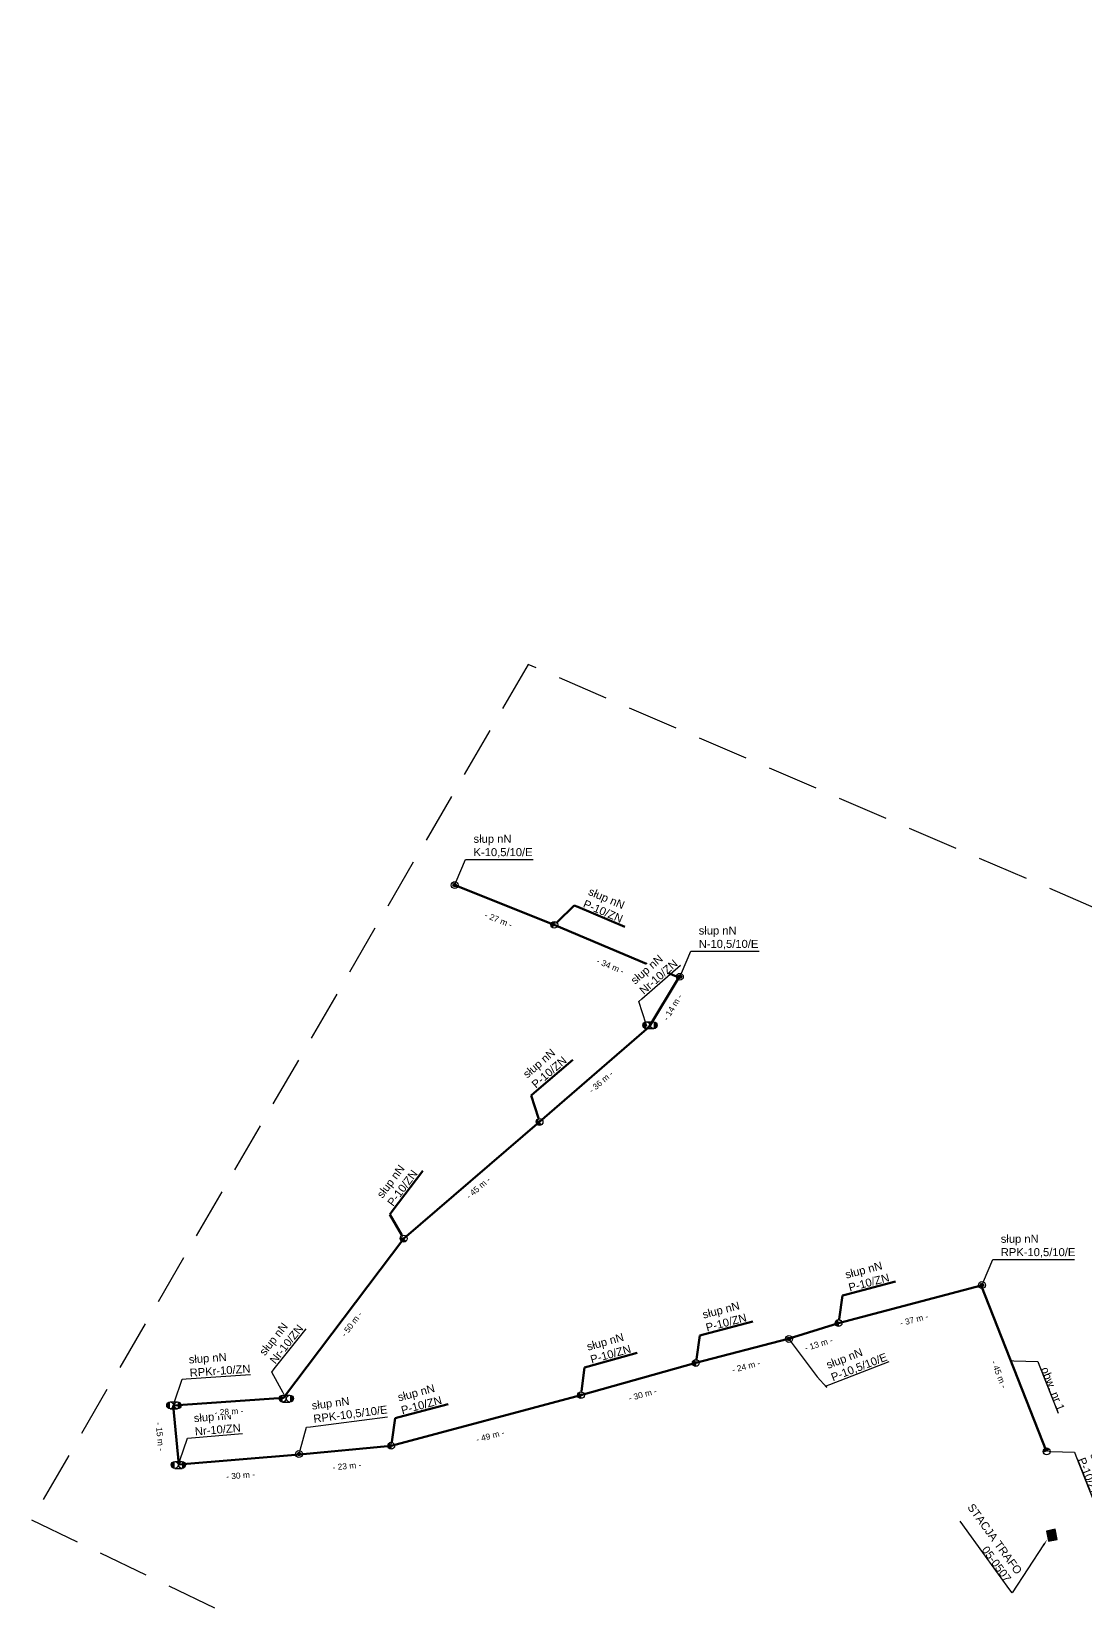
# Model space of a CAD drawing. Header units: millimetres. Extents: x 7530258 to 7533485, y 5764674 to 5768549.
# Drawn here: x 7530257.7 to 7530521.1, y 5768156.2 to 5768548.9 of the extents above; entities that cross this region are included whole.
import ezdxf
from ezdxf import colors
from ezdxf.entities.mleader import LeaderData, LeaderLine
from ezdxf.math import Vec2, Vec3

# ---------------------------------------------------------------- set-up
doc = ezdxf.new("R2010")
doc.units = ezdxf.units.MM
doc.linetypes.add('Celestynow_test|1_3', pattern=[1, 0.5, -0.5])
doc.linetypes.add('DASHED', pattern=[19.05, 12.7, -6.35])
for name, color, linetype, lineweight in [('!SN', 6, 'Celestynow_test|1_3', 70), ('!TELE', 3, 'Continuous', 50), ('!wymiary', 7, 'Continuous', 25)]:
    doc.layers.add(name, color=color, linetype=linetype, lineweight=lineweight)
for name, color, linetype in [('!trafo', 6, 'DASHED'), ('_arkusze model', 7, 'Continuous'), ('_MM LINIA Sn', 40, 'Continuous'), ('_MM opisy', 7, 'Continuous'), ('_MM slupy', 5, 'Continuous'), ('_mm trafo', 3, 'Continuous')]:
    doc.layers.add(name, color=color, linetype=linetype)
doc.layers.get('_arkusze model').off()
doc.styles.get("Standard").update_dxf_attribs({"font": 'ARIAL.TTF'})
doc.dimstyles.new('opis linie', dxfattribs={"dimtxt": 1.5, "dimasz": 0.18, "dimexe": 0.18, "dimexo": 0.0625, "dimgap": 2.5, "dimtad": 4, "dimdec": 0, "dimzin": 0, "dimdsep": 46, "dimtxsty": 'Standard', "dimcen": 0.09, "dimse1": 1, "dimse2": 1, "dimsd1": 1, "dimsd2": 1, "dimclrt": 256, "dimadec": 0, "dimazin": 0, "dimtfac": 1, "dimtdec": 0, "dimtofl": 0, "dimtmove": 0, "dimatfit": 3, "dimfxl": 1, "dimtfill": 1, "dimtolj": 1, "dimtzin": 0, "dimarcsym": 0})

# ---------------------------------------------------------------- blocks, each defined once
blk = doc.blocks.new('ZN')
at = {"layer": '_MM slupy', "transparency": 33554687}
h = blk.add_hatch(color=256, dxfattribs=at)
h.dxf.hatch_style = 1
h.paths.add_polyline_path([(0, -0.86), (0, 0.86, 1)])
at = {"layer": '_MM slupy'}
blk.add_circle((0, 0), 0.857, dxfattribs=at)
blk = doc.blocks.new('E')
at = {"layer": '_MM slupy'}
h = blk.add_hatch(color=256, dxfattribs=at)
h.dxf.hatch_style = 1
h.paths.add_polyline_path([(0.27, 0.37, 1), (-0.27, -0.37, 1)])
for radius in [0.857, 0.457]:
    blk.add_circle((0, 0), radius, dxfattribs=at)
blk = doc.blocks.new('R')
at = {"layer": '_MM slupy', "transparency": 33554687}
h = blk.add_hatch(color=256, dxfattribs=at)
h.dxf.hatch_style = 1
h.paths.add_polyline_path([(-0.93, -0.86), (-0.93, 0.86, 1)])
h = blk.add_hatch(color=256, dxfattribs=at)
h.dxf.hatch_style = 1
h.paths.add_polyline_path([(0.93, 0.86), (0.93, -0.86, 1)])
at = {"layer": '_MM slupy'}
for points in [[(-0.93, 0.86), (0.93, 0.86)], [(-0.93, -0.86), (0.93, -0.86)]]:
    blk.add_lwpolyline(points, dxfattribs=at)
for centre in [(-0.93, 0), (0.93, 0)]:
    blk.add_circle(centre, 0.857, dxfattribs=at)
blk = doc.blocks.new('*D520')
at = {"layer": '!wymiary', "insert": (7530289.77, 5768197.74), "char_height": 1.5, "attachment_point": 5, "rotation": 275.459, "bg_fill": 3, "box_fill_scale": 1.1, "bg_fill_color": 9, "bg_fill_true_color": 13158600, "bg_fill_transparency": 0}
blk.add_mtext('\\A1;- 15 m -', dxfattribs=at)
blk = doc.blocks.new('*D521')
at = {"layer": '!wymiary', "insert": (7530309.91, 5768188.01), "char_height": 1.5, "attachment_point": 5, "rotation": 4.8028, "bg_fill": 3, "box_fill_scale": 1.1, "bg_fill_color": 9, "bg_fill_true_color": 13158600, "bg_fill_transparency": 0}
blk.add_mtext('\\A1;- 30 m -', dxfattribs=at)
blk = doc.blocks.new('*D522')
at = {"layer": '!wymiary', "insert": (7530336.49, 5768190.35), "char_height": 1.5, "attachment_point": 5, "rotation": 5.3444, "bg_fill": 3, "box_fill_scale": 1.1, "bg_fill_color": 9, "bg_fill_true_color": 13158600, "bg_fill_transparency": 0}
blk.add_mtext('\\A1;- 23 m -', dxfattribs=at)
blk = doc.blocks.new('*D523')
at = {"layer": '!wymiary', "insert": (7530372.31, 5768197.87), "char_height": 1.5, "attachment_point": 5, "rotation": 14.9322, "bg_fill": 3, "box_fill_scale": 1.1, "bg_fill_color": 9, "bg_fill_true_color": 13158600, "bg_fill_transparency": 0}
blk.add_mtext('\\A1;- 49 m -', dxfattribs=at)
blk = doc.blocks.new('*D524')
at = {"layer": '!wymiary', "insert": (7530410.41, 5768208.22), "char_height": 1.5, "attachment_point": 5, "rotation": 15.6497, "bg_fill": 3, "box_fill_scale": 1.1, "bg_fill_color": 9, "bg_fill_true_color": 13158600, "bg_fill_transparency": 0}
blk.add_mtext('\\A1;- 30 m -', dxfattribs=at)
blk = doc.blocks.new('*D525')
at = {"layer": '!wymiary', "insert": (7530436.24, 5768215.26), "char_height": 1.5, "attachment_point": 5, "rotation": 14.6825, "bg_fill": 3, "box_fill_scale": 1.1, "bg_fill_color": 9, "bg_fill_true_color": 13158600, "bg_fill_transparency": 0}
blk.add_mtext('\\A1;- 24 m -', dxfattribs=at)
blk = doc.blocks.new('*D526')
at = {"layer": '!wymiary', "insert": (7530454.39, 5768220.83), "char_height": 1.5, "attachment_point": 5, "rotation": 17.3773, "bg_fill": 3, "box_fill_scale": 1.1, "bg_fill_color": 9, "bg_fill_true_color": 13158600, "bg_fill_transparency": 0}
blk.add_mtext('\\A1;- 13 m -', dxfattribs=at)
blk = doc.blocks.new('*D527')
at = {"layer": '!wymiary', "insert": (7530478.22, 5768226.92), "char_height": 1.5, "attachment_point": 5, "rotation": 14.7619, "bg_fill": 3, "box_fill_scale": 1.1, "bg_fill_color": 9, "bg_fill_true_color": 13158600, "bg_fill_transparency": 0}
blk.add_mtext('\\A1;- 37 m -', dxfattribs=at)
blk = doc.blocks.new('*D528')
at = {"layer": '!wymiary', "insert": (7530499.46, 5768213.29), "char_height": 1.5, "attachment_point": 5, "rotation": 291.4803, "bg_fill": 3, "box_fill_scale": 1.1, "bg_fill_color": 9, "bg_fill_true_color": 13158600, "bg_fill_transparency": 0}
blk.add_mtext('\\A1;- 45 m -', dxfattribs=at)
blk = doc.blocks.new('*D529')
at = {"layer": '!wymiary', "insert": (7530374.39, 5768326.86), "char_height": 1.5, "attachment_point": 5, "rotation": 338.2568, "bg_fill": 3, "box_fill_scale": 1.1, "bg_fill_color": 9, "bg_fill_true_color": 13158600, "bg_fill_transparency": 0}
blk.add_mtext('\\A1;- 27 m -', dxfattribs=at)
blk = doc.blocks.new('*D530')
at = {"layer": '!wymiary', "insert": (7530402.33, 5768315.33), "char_height": 1.5, "attachment_point": 5, "rotation": 337.0737, "bg_fill": 3, "box_fill_scale": 1.1, "bg_fill_color": 9, "bg_fill_true_color": 13158600, "bg_fill_transparency": 0}
blk.add_mtext('\\A1;- 34 m -', dxfattribs=at)
blk = doc.blocks.new('*D531')
at = {"layer": '!wymiary', "insert": (7530417.88, 5768305), "char_height": 1.5, "attachment_point": 5, "rotation": 58.7444, "bg_fill": 3, "box_fill_scale": 1.1, "bg_fill_color": 9, "bg_fill_true_color": 13158600, "bg_fill_transparency": 0}
blk.add_mtext('\\A1;- 14 m -', dxfattribs=at)
blk = doc.blocks.new('*D532')
at = {"layer": '!wymiary', "insert": (7530399.98, 5768286.35), "char_height": 1.5, "attachment_point": 5, "rotation": 41.0091, "bg_fill": 3, "box_fill_scale": 1.1, "bg_fill_color": 9, "bg_fill_true_color": 13158600, "bg_fill_transparency": 0}
blk.add_mtext('\\A1;- 36 m -', dxfattribs=at)
blk = doc.blocks.new('*D533')
at = {"layer": '!wymiary', "insert": (7530369.3, 5768259.87), "char_height": 1.5, "attachment_point": 5, "rotation": 40.6416, "bg_fill": 3, "box_fill_scale": 1.1, "bg_fill_color": 9, "bg_fill_true_color": 13158600, "bg_fill_transparency": 0}
blk.add_mtext('\\A1;- 45 m -', dxfattribs=at)
blk = doc.blocks.new('*D534')
at = {"layer": '!wymiary', "insert": (7530337.68, 5768225.8), "char_height": 1.5, "attachment_point": 5, "rotation": 52.9622, "bg_fill": 3, "box_fill_scale": 1.1, "bg_fill_color": 9, "bg_fill_true_color": 13158600, "bg_fill_transparency": 0}
blk.add_mtext('\\A1;- 50 m -', dxfattribs=at)
blk = doc.blocks.new('*D535')
at = {"layer": '!wymiary', "insert": (7530307.04, 5768203.96), "char_height": 1.5, "attachment_point": 5, "rotation": 3.9986, "bg_fill": 3, "box_fill_scale": 1.1, "bg_fill_color": 9, "bg_fill_true_color": 13158600, "bg_fill_transparency": 0}
blk.add_mtext('\\A1;- 28 m -', dxfattribs=at)
blk = doc.blocks.new('trafo')
at = {"layer": '_mm trafo'}
h = blk.add_hatch(color=256, dxfattribs=at)
h.dxf.hatch_style = 1
h.paths.add_polyline_path([(-1.15, 1.02), (-0.52, -1.51), (1.64, -0.96), (1.01, 1.59)])
at = {"layer": '_MM LINIA Sn', "color": 2, "lineweight": 60}
for p, q in [((0.58, 0.02), (-0.43, 0.9)), ((-0.32, -0.23), (0.58, 0.02)), ((0.58, -0.92), (-0.32, -0.23)), ((0.55, -0.72), (0.41, -0.9)), ((0.41, -0.9), (0.58, -0.92)), ((0.58, -0.92), (0.55, -0.72))]:
    blk.add_line(p, q, dxfattribs=at)
at = {"layer": '_mm trafo', "flags": 128}
blk.add_lwpolyline([(-0.52, -1.52), (1.64, -0.96), (0.98, 1.58), (-1.17, 0.99), (-0.52, -1.52)], close=True, dxfattribs=at)
blk = doc.blocks.new('q')
at = {"layer": '_MM slupy'}
blk.add_blockref('ZN', (0, 0), dxfattribs=at)
at = {"layer": '_MM opisy'}
ml = blk.add_multileader_mtext('Standard', dxfattribs=at)
ml.set_content('\\pxql;słup nN\\PP-10/ZN', color=256)
ml.set_leader_properties()
ml.build(insert=Vec2(0, 0))
ml.multileader.update_dxf_attribs({"has_text_frame": 1, "text_left_attachment_type": 5, "text_right_attachment_type": 5, "dogleg_length": 1, "arrow_head_size": 1})
ctx = ml.context
ctx.base_point, ctx.char_height, ctx.arrow_head_size, ctx.landing_gap_size, ctx.plane_origin = Vec3(3.71, 6.41), 2, 1, 1, Vec3(1.72, -1.42)
ctx.left_attachment, ctx.right_attachment = 5, 5
notes = []
notes.append((ctx, [(0, (1, 1, 0), (2.71, 6.41), (1, 0), 1, [(0, [(0, 0), (2.71, 6.41)], 0, [])])]))
ctx.mtext.insert, ctx.mtext.flow_direction = Vec3(4.71, 12.21), 5
ctx.mtext.has_bg_fill, ctx.mtext.bg_color, ctx.mtext.bg_scale_factor, ctx.mtext.bg_transparency, ctx.mtext.use_window_bg_color = 1, -1023410175, 1, 0, 1
for ctx, leaders in notes:
    for number, flags, end, landing, length, lines in leaders:
        leader = LeaderData()
        leader.index, (leader.has_last_leader_line, leader.has_dogleg_vector, leader.attachment_direction) = number, flags
        leader.last_leader_point, leader.dogleg_vector, leader.dogleg_length = Vec3(end), Vec3(landing), length
        for number, points, colour, breaks in lines:
            line = LeaderLine()
            line.index, line.vertices, line.color, line.breaks = number, Vec3.list(points), colors.encode_raw_color(colour), breaks
            leader.lines.append(line)
        ctx.leaders.append(leader)

msp = doc.modelspace()

# ---------------------------------------------------------------- linework, layer by layer
at = {"layer": '!TELE'}
for points in [[(7530363.43, 5768335.54), (7530388.32, 5768325.61), (7530419.47, 5768312.44), (7530412.01, 5768300.15), (7530384.64, 5768276.35), (7530350.68, 5768247.2), (7530320.67, 5768207.43), (7530293.06, 5768205.5)], [(7530293.06, 5768205.5), (7530294.47, 5768190.75), (7530324.67, 5768193.28), (7530347.56, 5768195.42), (7530394.98, 5768208.07), (7530423.68, 5768216.11), (7530446.77, 5768222.16), (7530459.36, 5768226.1), (7530495.03, 5768235.5), (7530511.36, 5768194.01)]]:
    msp.add_lwpolyline(points, dxfattribs=at)
at = {"layer": '!trafo', "color": 3}
msp.add_lwpolyline([(7530381.78, 5768390.66), (7530257.65, 5768176.95), (7530420.16, 5768098.91), (7530373.28, 5767866.78), (7530474.21, 5767839.79), (7530703.76, 5767887.9), (7530748.48, 5767928.26), (7530563.06, 5768220.57), (7530958.99, 5768420.18), (7531286.21, 5768218.39), (7531332.02, 5768339.46), (7530931.72, 5768548.88), (7530523.79, 5768329.65), (7530381.78, 5768390.66)], close=True, dxfattribs=at)

# ---------------------------------------------------------------- block references
at = {"layer": '_arkusze model', "rotation": 357.3066721443945}
msp.add_blockref('trafo', (7530512.42, 5768173.07), dxfattribs=at)

# ---------------------------------------------------------------- next in the draw order: block references
at = {"layer": '!TELE'}
for p, rotation in [((7530388.32, 5768325.61), 337.0737180739021), ((7530384.64, 5768276.35), 40.64156359249067), ((7530350.68, 5768247.2), 52.96220143012756), ((7530459.36, 5768226.1), 14.76193063246527), ((7530423.68, 5768216.11), 14.68247472861162), ((7530394.98, 5768208.07), 15.64965111779924), ((7530347.56, 5768195.42), 14.93216541891532)]:
    msp.add_blockref('q', p, dxfattribs=dict(at, rotation=rotation))

# ---------------------------------------------------------------- next in the draw order: leaders
at = {"layer": '_MM opisy'}
ml = msp.add_multileader_mtext('Standard', dxfattribs=at)
ml.set_content('\\pxql;słup nN\\PK-10,5/10/E', color=256)
ml.set_leader_properties()
ml.build(insert=Vec2(0, 0))
ml.multileader.update_dxf_attribs({"has_text_frame": 1, "text_left_attachment_type": 5, "text_right_attachment_type": 5, "dogleg_length": 1, "arrow_head_size": 1})
ctx = ml.context
ctx.base_point, ctx.char_height, ctx.arrow_head_size, ctx.landing_gap_size, ctx.plane_origin = Vec3(7530367.14, 5768341.95), 2, 1, 1, Vec3(7530365.15, 5768334.12)
ctx.left_attachment, ctx.right_attachment = 5, 5
notes = []
notes.append((ctx, [(0, (1, 1, 0), (7530366.14, 5768341.95), (1, 0), 1, [(0, [(7530363.43, 5768335.54), (7530366.14, 5768341.95)], 0, [])])]))
ctx.mtext.insert, ctx.mtext.flow_direction = Vec3(7530368.14, 5768348.11), 5
ctx.mtext.has_bg_fill, ctx.mtext.bg_color, ctx.mtext.bg_scale_factor, ctx.mtext.bg_transparency, ctx.mtext.use_window_bg_color = 1, -1023410175, 1, 0, 1
ml = msp.add_multileader_mtext('Standard', dxfattribs=at)
ml.set_content('\\pxql;słup nN\\PN-10,5/10/E', color=256)
ml.set_leader_properties()
ml.build(insert=Vec2(0, 0))
ml.multileader.update_dxf_attribs({"has_text_frame": 1, "text_left_attachment_type": 5, "text_right_attachment_type": 5, "dogleg_length": 1, "arrow_head_size": 1})
ctx = ml.context
ctx.base_point, ctx.char_height, ctx.arrow_head_size, ctx.landing_gap_size, ctx.plane_origin = Vec3(7530423.41, 5768319.03), 2, 1, 1, Vec3(7530421.42, 5768311.2)
ctx.left_attachment, ctx.right_attachment = 5, 5
notes.append((ctx, [(0, (1, 1, 0), (7530422.41, 5768319.03), (1, 0), 1, [(0, [(7530419.7, 5768312.62), (7530422.41, 5768319.03)], 0, [])])]))
ctx.mtext.insert, ctx.mtext.flow_direction = Vec3(7530424.41, 5768325.19), 5
ctx.mtext.has_bg_fill, ctx.mtext.bg_color, ctx.mtext.bg_scale_factor, ctx.mtext.bg_transparency, ctx.mtext.use_window_bg_color = 1, -1023410175, 1, 0, 1
ml = msp.add_multileader_mtext('Standard', dxfattribs=at)
ml.set_content('\\pxql;słup nN\\PRPK-10,5/10/E', color=256)
ml.set_leader_properties()
ml.build(insert=Vec2(0, 0))
ml.multileader.update_dxf_attribs({"has_text_frame": 1, "text_left_attachment_type": 5, "text_right_attachment_type": 5, "dogleg_length": 1, "arrow_head_size": 1})
ctx = ml.context
ctx.base_point, ctx.char_height, ctx.arrow_head_size, ctx.landing_gap_size, ctx.plane_origin = Vec3(7530498.9, 5768241.98), 2, 1, 1, Vec3(7530496.9, 5768234.16)
ctx.left_attachment, ctx.right_attachment = 5, 5
notes.append((ctx, [(0, (1, 1, 0), (7530497.9, 5768241.98), (1, 0), 1, [(0, [(7530495.19, 5768235.58), (7530497.9, 5768241.98)], 0, [])])]))
ctx.mtext.insert, ctx.mtext.flow_direction = Vec3(7530499.9, 5768248.15), 5
ctx.mtext.has_bg_fill, ctx.mtext.bg_color, ctx.mtext.bg_scale_factor, ctx.mtext.bg_transparency, ctx.mtext.use_window_bg_color = 1, -1023410175, 1, 0, 1
ml = msp.add_multileader_mtext('Standard', dxfattribs=at)
ml.set_content('\\pxql;słup nN\\PNr-10/ZN', color=256)
ml.set_leader_properties()
ml.build(insert=Vec2(0, 0))
ml.multileader.update_dxf_attribs({"has_text_frame": 1, "text_left_attachment_type": 5, "text_right_attachment_type": 5, "dogleg_length": 1, "arrow_head_size": 1})
ctx = ml.context
ctx.base_point, ctx.char_height, ctx.arrow_head_size, ctx.landing_gap_size, ctx.plane_origin, ctx.plane_x_axis, ctx.plane_y_axis = Vec3(7530318.34, 5768214.63), 2, 1, 1, Vec3(7530323.24, 5768208.21), Vec3(0.621198, 0.783654), Vec3(-0.783654, 0.621198)
ctx.left_attachment, ctx.right_attachment = 5, 5
notes.append((ctx, [(0, (1, 1, 0), (7530317.72, 5768213.85), (0.621198, 0.783654), 1, [(0, [(7530321.06, 5768207.74), (7530317.72, 5768213.85)], 0, [])])]))
ctx.mtext.insert, ctx.mtext.text_direction, ctx.mtext.flow_direction = Vec3(7530314.42, 5768219.02), Vec3(0.621198, 0.783654), 5
ctx.mtext.has_bg_fill, ctx.mtext.bg_color, ctx.mtext.bg_scale_factor, ctx.mtext.bg_transparency, ctx.mtext.use_window_bg_color = 1, -1023410175, 1, 0, 1
ml = msp.add_multileader_mtext('Standard', dxfattribs=at)
ml.set_content('\\pxql;słup nN\\PP-10,5/10/E', color=256)
ml.set_leader_properties()
ml.build(insert=Vec2(0, 0))
ml.multileader.update_dxf_attribs({"has_text_frame": 1, "text_left_attachment_type": 5, "text_right_attachment_type": 5, "dogleg_length": 1, "arrow_head_size": 1})
ctx = ml.context
ctx.base_point, ctx.char_height, ctx.arrow_head_size, ctx.landing_gap_size, ctx.plane_origin, ctx.plane_x_axis, ctx.plane_y_axis = Vec3(7530457.18, 5768210.75), 2, 1, 1, Vec3(7530449.08, 5768221.41), Vec3(0.933095, 0.35963), Vec3(-0.35963, 0.933095)
ctx.left_attachment, ctx.right_attachment = 5, 5
notes.append((ctx, [(0, (1, 1, 0), (7530456.25, 5768210.39), (0.933095, 0.35963), 1, [(0, [(7530446.96, 5768222.12), (7530454, 5768212.64), (7530456.39, 5768210.02)], 0, [])])]))
ctx.mtext.insert, ctx.mtext.text_direction, ctx.mtext.flow_direction = Vec3(7530456.04, 5768216.49), Vec3(0.933095, 0.35963), 5
ctx.mtext.has_bg_fill, ctx.mtext.bg_color, ctx.mtext.bg_scale_factor, ctx.mtext.bg_transparency, ctx.mtext.use_window_bg_color = 1, -1023410175, 1, 0, 1
for ctx, leaders in notes:
    for number, flags, end, landing, length, lines in leaders:
        leader = LeaderData()
        leader.index, (leader.has_last_leader_line, leader.has_dogleg_vector, leader.attachment_direction) = number, flags
        leader.last_leader_point, leader.dogleg_vector, leader.dogleg_length = Vec3(end), Vec3(landing), length
        for number, points, colour, breaks in lines:
            line = LeaderLine()
            line.index, line.vertices, line.color, line.breaks = number, Vec3.list(points), colors.encode_raw_color(colour), breaks
            leader.lines.append(line)
        ctx.leaders.append(leader)

# ---------------------------------------------------------------- next in the draw order: block references
at = {"layer": '!SN'}
msp.add_blockref('R', (7530321.34, 5768207.21), dxfattribs=at)
for p in [(7530363.43, 5768335.54), (7530419.7, 5768312.62), (7530495.19, 5768235.58)]:
    msp.add_blockref('E', p)
at = {"rotation": 21.07749411613604}
msp.add_blockref('E', (7530446.96, 5768222.12), dxfattribs=at)

# ---------------------------------------------------------------- next in the draw order: leaders
at = {"layer": '_MM opisy'}
ml = msp.add_multileader_mtext('Standard', dxfattribs=at)
ml.set_content('\\pxql;słup nN\\PRPKr-10/ZN', color=256)
ml.set_leader_properties()
ml.build(insert=Vec2(0, 0))
ml.multileader.update_dxf_attribs({"has_text_frame": 1, "text_left_attachment_type": 5, "text_right_attachment_type": 5, "dogleg_length": 1, "arrow_head_size": 1})
ctx = ml.context
ctx.base_point, ctx.char_height, ctx.arrow_head_size, ctx.landing_gap_size, ctx.plane_origin, ctx.plane_x_axis, ctx.plane_y_axis = Vec3(7530296.31, 5768212.13), 2, 1, 1, Vec3(7530294.86, 5768204.18), Vec3(0.997566, 0.069732), Vec3(-0.069732, 0.997566)
ctx.left_attachment, ctx.right_attachment = 5, 5
notes = []
notes.append((ctx, [(0, (1, 1, 0), (7530295.31, 5768212.06), (0.997566, 0.069732), 1, [(0, [(7530293.05, 5768205.48), (7530295.31, 5768212.06)], 0, [])])]))
ctx.mtext.insert, ctx.mtext.text_direction, ctx.mtext.flow_direction = Vec3(7530296.9, 5768217.98), Vec3(0.997566, 0.069732), 5
ctx.mtext.has_bg_fill, ctx.mtext.bg_color, ctx.mtext.bg_scale_factor, ctx.mtext.bg_transparency, ctx.mtext.use_window_bg_color = 1, -1023410175, 1, 0, 1
for ctx, leaders in notes:
    for number, flags, end, landing, length, lines in leaders:
        leader = LeaderData()
        leader.index, (leader.has_last_leader_line, leader.has_dogleg_vector, leader.attachment_direction) = number, flags
        leader.last_leader_point, leader.dogleg_vector, leader.dogleg_length = Vec3(end), Vec3(landing), length
        for number, points, colour, breaks in lines:
            line = LeaderLine()
            line.index, line.vertices, line.color, line.breaks = number, Vec3.list(points), colors.encode_raw_color(colour), breaks
            leader.lines.append(line)
        ctx.leaders.append(leader)

# ---------------------------------------------------------------- next in the draw order: block references
at = {"layer": '!SN'}
msp.add_blockref('R', (7530293.25, 5768205.51), dxfattribs=at)

# ---------------------------------------------------------------- next in the draw order: dimensions: what is measured, and where the dimension line sits
at = {"layer": '!wymiary'}
dim = msp.add_aligned_dim(p1=(7530363.43, 5768335.54), p2=(7530388.32, 5768325.61), distance=-0.75, dimstyle='opis linie', override={"dimpost": '- <> m -'}, dxfattribs=at)
dim.commit()
dim.dimension.update_dxf_attribs({"geometry": '*D529', "text_midpoint": (7530374.39, 5768326.86)})

# ---------------------------------------------------------------- next in the draw order: leaders
at = {"layer": '_MM opisy'}
ml = msp.add_multileader_mtext('Standard', dxfattribs=at)
ml.set_content('\\pxql;słup nN\\PNr-10/ZN', color=256)
ml.set_leader_properties()
ml.build(insert=Vec2(0, 0))
ml.multileader.update_dxf_attribs({"has_text_frame": 1, "text_left_attachment_type": 5, "text_right_attachment_type": 5, "dogleg_length": 1, "arrow_head_size": 1})
ctx = ml.context
ctx.base_point, ctx.char_height, ctx.arrow_head_size, ctx.landing_gap_size, ctx.plane_origin, ctx.plane_x_axis, ctx.plane_y_axis = Vec3(7530410.23, 5768307.09), 2, 1, 1, Vec3(7530413.86, 5768299.88), Vec3(0.754606, 0.656179), Vec3(-0.656179, 0.754606)
ctx.left_attachment, ctx.right_attachment = 5, 5
notes = []
notes.append((ctx, [(0, (1, 1, 0), (7530409.47, 5768306.43), (0.754606, 0.656179), 1, [(0, [(7530411.63, 5768299.82), (7530409.47, 5768306.43)], 0, [])])]))
ctx.mtext.insert, ctx.mtext.text_direction, ctx.mtext.flow_direction = Vec3(7530407.18, 5768312.12), Vec3(0.754606, 0.656179), 5
ctx.mtext.has_bg_fill, ctx.mtext.bg_color, ctx.mtext.bg_scale_factor, ctx.mtext.bg_transparency, ctx.mtext.use_window_bg_color = 1, -1023410175, 1, 0, 1
ml = msp.add_multileader_mtext('Standard', dxfattribs=at)
ml.set_content('\\pxql;słup nN\\PRPK-10,5/10/E', color=256)
ml.set_leader_properties()
ml.build(insert=Vec2(0, 0))
ml.multileader.update_dxf_attribs({"has_text_frame": 1, "text_left_attachment_type": 5, "text_right_attachment_type": 5, "dogleg_length": 1, "arrow_head_size": 1})
ctx = ml.context
ctx.base_point, ctx.char_height, ctx.arrow_head_size, ctx.landing_gap_size, ctx.plane_origin, ctx.plane_x_axis, ctx.plane_y_axis = Vec3(7530327.37, 5768200.19), 2, 1, 1, Vec3(7530326.4, 5768192.17), Vec3(0.991719, 0.128424), Vec3(-0.128424, 0.991719)
ctx.left_attachment, ctx.right_attachment = 5, 5
notes.append((ctx, [(0, (1, 1, 0), (7530326.38, 5768200.06), (0.991719, 0.128424), 1, [(0, [(7530324.52, 5768193.36), (7530326.38, 5768200.06)], 0, [])])]))
ctx.mtext.insert, ctx.mtext.text_direction, ctx.mtext.flow_direction = Vec3(7530327.57, 5768206.43), Vec3(0.991719, 0.128424), 5
ctx.mtext.has_bg_fill, ctx.mtext.bg_color, ctx.mtext.bg_scale_factor, ctx.mtext.bg_transparency, ctx.mtext.use_window_bg_color = 1, -1023410175, 1, 0, 1
for ctx, leaders in notes:
    for number, flags, end, landing, length, lines in leaders:
        leader = LeaderData()
        leader.index, (leader.has_last_leader_line, leader.has_dogleg_vector, leader.attachment_direction) = number, flags
        leader.last_leader_point, leader.dogleg_vector, leader.dogleg_length = Vec3(end), Vec3(landing), length
        for number, points, colour, breaks in lines:
            line = LeaderLine()
            line.index, line.vertices, line.color, line.breaks = number, Vec3.list(points), colors.encode_raw_color(colour), breaks
            leader.lines.append(line)
        ctx.leaders.append(leader)

# ---------------------------------------------------------------- next in the draw order: block references
at = {"layer": '!SN'}
msp.add_blockref('R', (7530412.24, 5768300.53), dxfattribs=at)
at = {"rotation": 7.378535839293356}
msp.add_blockref('E', (7530324.52, 5768193.36), dxfattribs=at)

# ---------------------------------------------------------------- next in the draw order: dimensions: what is measured, and where the dimension line sits
at = {"layer": '!wymiary'}
dim = msp.add_aligned_dim(p1=(7530388.32, 5768325.61), p2=(7530419.47, 5768312.44), distance=-0.75, dimstyle='opis linie', override={"dimpost": '- <> m -'}, dxfattribs=at)
dim.commit()
dim.dimension.update_dxf_attribs({"geometry": '*D530', "text_midpoint": (7530402.33, 5768315.33)})

# ---------------------------------------------------------------- next in the draw order: leaders
at = {"layer": '_MM opisy'}
ml = msp.add_multileader_mtext('Standard', dxfattribs=at)
ml.set_content('\\pxql;słup nN\\PNr-10/ZN', color=256)
ml.set_leader_properties()
ml.build(insert=Vec2(0, 0))
ml.multileader.update_dxf_attribs({"has_text_frame": 1, "text_left_attachment_type": 5, "text_right_attachment_type": 5, "dogleg_length": 1, "arrow_head_size": 1})
ctx = ml.context
ctx.base_point, ctx.char_height, ctx.arrow_head_size, ctx.landing_gap_size, ctx.plane_origin, ctx.plane_x_axis, ctx.plane_y_axis = Vec3(7530297.63, 5768197.44), 2, 1, 1, Vec3(7530296.3, 5768189.47), Vec3(0.996489, 0.083726), Vec3(-0.083726, 0.996489)
ctx.left_attachment, ctx.right_attachment = 5, 5
notes = []
notes.append((ctx, [(0, (1, 1, 0), (7530296.63, 5768197.36), (0.996489, 0.083726), 1, [(0, [(7530294.47, 5768190.75), (7530296.63, 5768197.36)], 0, [])])]))
ctx.mtext.insert, ctx.mtext.text_direction, ctx.mtext.flow_direction = Vec3(7530298.14, 5768203.3), Vec3(0.996489, 0.083726), 5
ctx.mtext.has_bg_fill, ctx.mtext.bg_color, ctx.mtext.bg_scale_factor, ctx.mtext.bg_transparency, ctx.mtext.use_window_bg_color = 1, -1023410175, 1, 0, 1
for ctx, leaders in notes:
    for number, flags, end, landing, length, lines in leaders:
        leader = LeaderData()
        leader.index, (leader.has_last_leader_line, leader.has_dogleg_vector, leader.attachment_direction) = number, flags
        leader.last_leader_point, leader.dogleg_vector, leader.dogleg_length = Vec3(end), Vec3(landing), length
        for number, points, colour, breaks in lines:
            line = LeaderLine()
            line.index, line.vertices, line.color, line.breaks = number, Vec3.list(points), colors.encode_raw_color(colour), breaks
            leader.lines.append(line)
        ctx.leaders.append(leader)

# ---------------------------------------------------------------- next in the draw order: block references
at = {"layer": '!SN'}
msp.add_blockref('R', (7530294.39, 5768190.63), dxfattribs=at)

# ---------------------------------------------------------------- next in the draw order: dimensions: what is measured, and where the dimension line sits
at = {"layer": '!wymiary'}
dim = msp.add_aligned_dim(p1=(7530419.47, 5768312.44), p2=(7530412.01, 5768300.15), distance=-0.75, dimstyle='opis linie', override={"dimpost": '- <> m -'}, dxfattribs=at)
dim.commit()
dim.dimension.update_dxf_attribs({"geometry": '*D531', "text_midpoint": (7530417.88, 5768305)})

# ---------------------------------------------------------------- next in the draw order: dimensions: what is measured, and where the dimension line sits
for p1, p2, picture, middle in [((7530412.01, 5768300.15), (7530384.64, 5768276.35), '*D532', (7530399.98, 5768286.35)), ((7530293.06, 5768205.5), (7530294.47, 5768190.75), '*D520', (7530289.77, 5768197.74))]:
    dim = msp.add_aligned_dim(p1=p1, p2=p2, distance=-0.75, dimstyle='opis linie', override={"dimpost": '- <> m -'}, dxfattribs=at)
    dim.commit()
    dim.dimension.update_dxf_attribs({"geometry": picture, "text_midpoint": middle})

# ---------------------------------------------------------------- next in the draw order: dimensions: what is measured, and where the dimension line sits
for p1, p2, picture, middle in [((7530384.64, 5768276.35), (7530350.68, 5768247.2), '*D533', (7530369.3, 5768259.87)), ((7530294.47, 5768190.75), (7530324.67, 5768193.28), '*D521', (7530309.91, 5768188.01))]:
    dim = msp.add_aligned_dim(p1=p1, p2=p2, distance=-0.75, dimstyle='opis linie', override={"dimpost": '- <> m -'}, dxfattribs=at)
    dim.commit()
    dim.dimension.update_dxf_attribs({"geometry": picture, "text_midpoint": middle})

# ---------------------------------------------------------------- next in the draw order: dimensions: what is measured, and where the dimension line sits
dim = msp.add_aligned_dim(p1=(7530324.67, 5768193.28), p2=(7530347.56, 5768195.42), distance=-0.75, dimstyle='opis linie', override={"dimpost": '- <> m -'}, dxfattribs=at)
dim.commit()
dim.dimension.update_dxf_attribs({"geometry": '*D522', "text_midpoint": (7530336.49, 5768190.35)})

# ---------------------------------------------------------------- next in the draw order: dimensions: what is measured, and where the dimension line sits
dim = msp.add_aligned_dim(p1=(7530347.56, 5768195.42), p2=(7530394.98, 5768208.07), distance=-0.75, dimstyle='opis linie', override={"dimpost": '- <> m -'}, dxfattribs=at)
dim.commit()
dim.dimension.update_dxf_attribs({"geometry": '*D523', "text_midpoint": (7530372.31, 5768197.87)})

# ---------------------------------------------------------------- next in the draw order: dimensions: what is measured, and where the dimension line sits
for p1, p2, picture, middle in [((7530350.68, 5768247.2), (7530320.67, 5768207.43), '*D534', (7530337.68, 5768225.8)), ((7530394.98, 5768208.07), (7530423.68, 5768216.11), '*D524', (7530410.41, 5768208.22))]:
    dim = msp.add_aligned_dim(p1=p1, p2=p2, distance=-0.75, dimstyle='opis linie', override={"dimpost": '- <> m -'}, dxfattribs=at)
    dim.commit()
    dim.dimension.update_dxf_attribs({"geometry": picture, "text_midpoint": middle})

# ---------------------------------------------------------------- next in the draw order: dimensions: what is measured, and where the dimension line sits
for p1, p2, picture, middle in [((7530423.68, 5768216.11), (7530446.77, 5768222.16), '*D525', (7530436.24, 5768215.26)), ((7530320.67, 5768207.43), (7530293.06, 5768205.5), '*D535', (7530307.04, 5768203.96))]:
    dim = msp.add_aligned_dim(p1=p1, p2=p2, distance=-0.75, dimstyle='opis linie', override={"dimpost": '- <> m -'}, dxfattribs=at)
    dim.commit()
    dim.dimension.update_dxf_attribs({"geometry": picture, "text_midpoint": middle})

# ---------------------------------------------------------------- next in the draw order: dimensions: what is measured, and where the dimension line sits
dim = msp.add_linear_dim(base=(7530459.44, 5768225.84), p1=(7530446.77, 5768222.16), p2=(7530459.36, 5768226.1), angle=17.3773, dimstyle='opis linie', override={"dimpost": '- <> m -'}, dxfattribs=at)
dim.commit()
dim.dimension.update_dxf_attribs({"geometry": '*D526', "text_midpoint": (7530453.41, 5768223.95), "dimtype": 161})

# ---------------------------------------------------------------- next in the draw order: dimensions: what is measured, and where the dimension line sits
dim = msp.add_aligned_dim(p1=(7530459.36, 5768226.1), p2=(7530495.03, 5768235.5), distance=-0.75, dimstyle='opis linie', override={"dimpost": '- <> m -'}, dxfattribs=at)
dim.commit()
dim.dimension.update_dxf_attribs({"geometry": '*D527', "text_midpoint": (7530478.22, 5768226.92)})

# ---------------------------------------------------------------- next in the draw order: dimensions: what is measured, and where the dimension line sits
dim = msp.add_aligned_dim(p1=(7530495.03, 5768235.5), p2=(7530511.36, 5768194.01), distance=-0.75, dimstyle='opis linie', override={"dimpost": '- <> m -'}, dxfattribs=at)
dim.commit()
dim.dimension.update_dxf_attribs({"geometry": '*D528', "text_midpoint": (7530499.46, 5768213.29)})

# ---------------------------------------------------------------- next in the draw order: block references
at = {"layer": '_MM slupy', "rotation": 291.4802691367212}
msp.add_blockref('ZN', (7530511.36, 5768194.01), dxfattribs=at)

# ---------------------------------------------------------------- next in the draw order: leaders
at = {"layer": '_MM opisy', "color": 1}
ml = msp.add_multileader_mtext('Standard', dxfattribs=at)
ml.set_content('obw. nr 1', color=256)
ml.set_leader_properties()
ml.build(insert=Vec2(0, 0))
ml.multileader.update_dxf_attribs({"has_text_frame": 1, "text_left_attachment_type": 5, "text_right_attachment_type": 5, "dogleg_length": 1, "arrow_head_size": 1})
ctx = ml.context
ctx.base_point, ctx.char_height, ctx.arrow_head_size, ctx.landing_gap_size, ctx.plane_origin, ctx.plane_x_axis, ctx.plane_y_axis = Vec3(7530509.51, 5768215.56), 2, 1, 1, Vec3(7530501.49, 5768214.54), Vec3(0.366181, -0.930544), Vec3(0.930544, 0.366181)
ctx.left_attachment, ctx.right_attachment = 5, 5
notes = []
notes.append((ctx, [(0, (1, 1, 0), (7530509.14, 5768216.49), (0.366181, -0.930544), 1, [(0, [(7530502.19, 5768216.66), (7530509.14, 5768216.49)], 0, [])])]))
ctx.mtext.insert, ctx.mtext.text_direction, ctx.mtext.rotation, ctx.mtext.flow_direction = Vec3(7530511.77, 5768215.37), Vec3(0.366181, -0.930544), 3.516494, 5
ctx.mtext.has_bg_fill, ctx.mtext.bg_color, ctx.mtext.bg_scale_factor, ctx.mtext.bg_transparency, ctx.mtext.use_window_bg_color = 1, -1023410175, 1, 0, 1
for ctx, leaders in notes:
    for number, flags, end, landing, length, lines in leaders:
        leader = LeaderData()
        leader.index, (leader.has_last_leader_line, leader.has_dogleg_vector, leader.attachment_direction) = number, flags
        leader.last_leader_point, leader.dogleg_vector, leader.dogleg_length = Vec3(end), Vec3(landing), length
        for number, points, colour, breaks in lines:
            line = LeaderLine()
            line.index, line.vertices, line.color, line.breaks = number, Vec3.list(points), colors.encode_raw_color(colour), breaks
            leader.lines.append(line)
        ctx.leaders.append(leader)

# ---------------------------------------------------------------- next in the draw order: leaders
at = {"layer": '_MM opisy'}
ml = msp.add_multileader_mtext('Standard', dxfattribs=at)
ml.set_content('\\pxql;słup nN\\PP-10/ZN', color=256)
ml.set_leader_properties()
ml.build(insert=Vec2(0, 0))
ml.multileader.update_dxf_attribs({"has_text_frame": 1, "text_left_attachment_type": 5, "text_right_attachment_type": 5, "dogleg_length": 1, "arrow_head_size": 1})
ctx = ml.context
ctx.base_point, ctx.char_height, ctx.arrow_head_size, ctx.landing_gap_size, ctx.plane_origin, ctx.plane_x_axis, ctx.plane_y_axis = Vec3(7530518.68, 5768192.9), 2, 1, 1, Vec3(7530510.67, 5768191.89), Vec3(0.366181, -0.930544), Vec3(0.930544, 0.366181)
ctx.left_attachment, ctx.right_attachment = 5, 5
notes = []
notes.append((ctx, [(0, (1, 1, 0), (7530518.31, 5768193.83), (0.366181, -0.930544), 1, [(0, [(7530511.36, 5768194.01), (7530518.31, 5768193.83)], 0, [])])]))
ctx.mtext.insert, ctx.mtext.text_direction, ctx.mtext.flow_direction = Vec3(7530524.07, 5768193.95), Vec3(0.366181, -0.930544), 5
ctx.mtext.has_bg_fill, ctx.mtext.bg_color, ctx.mtext.bg_scale_factor, ctx.mtext.bg_transparency, ctx.mtext.use_window_bg_color = 1, -1023410175, 1, 0, 1
for ctx, leaders in notes:
    for number, flags, end, landing, length, lines in leaders:
        leader = LeaderData()
        leader.index, (leader.has_last_leader_line, leader.has_dogleg_vector, leader.attachment_direction) = number, flags
        leader.last_leader_point, leader.dogleg_vector, leader.dogleg_length = Vec3(end), Vec3(landing), length
        for number, points, colour, breaks in lines:
            line = LeaderLine()
            line.index, line.vertices, line.color, line.breaks = number, Vec3.list(points), colors.encode_raw_color(colour), breaks
            leader.lines.append(line)
        ctx.leaders.append(leader)

# ---------------------------------------------------------------- next in the draw order: leaders
at = {"layer": '_mm trafo', "color": 3}
ml = msp.add_multileader_mtext('Standard', dxfattribs=at)
ml.set_content('STACJA TRAFO\\P05-0507', color=3)
ml.set_leader_properties()
ml.build(insert=Vec2(0, 0))
ml.multileader.update_dxf_attribs({"has_text_frame": 1, "text_left_attachment_type": 5, "text_right_attachment_type": 5, "dogleg_length": 1, "arrow_head_size": 1.5})
ctx = ml.context
ctx.base_point, ctx.char_height, ctx.arrow_head_size, ctx.plane_origin, ctx.plane_x_axis, ctx.plane_y_axis = Vec3(7530487.65, 5768179.46), 2, 1.5, Vec3(7530488.09, 5768151.55), Vec3(0.586772, -0.809752), Vec3(0.809752, 0.586772)
ctx.left_attachment, ctx.right_attachment, ctx.text_align_type, ctx.attachment_type = 5, 5, 2, 2
notes = []
notes.append((ctx, [(0, (1, 1, 0), (7530502.73, 5768158.64), (-0.586772, 0.809752), 1, [(0, [(7530511.44, 5768171.9)], 0, [])])]))
ctx.mtext.insert, ctx.mtext.text_direction, ctx.mtext.rotation, ctx.mtext.alignment, ctx.mtext.flow_direction = Vec3(7530505.36, 5768164.25), Vec3(0.586772, -0.809752), 5.339456, 3, 5
ctx.mtext.has_bg_fill, ctx.mtext.bg_color, ctx.mtext.bg_scale_factor, ctx.mtext.bg_transparency, ctx.mtext.use_window_bg_color = 1, -1073741824, 1, 0, 1
for ctx, leaders in notes:
    for number, flags, end, landing, length, lines in leaders:
        leader = LeaderData()
        leader.index, (leader.has_last_leader_line, leader.has_dogleg_vector, leader.attachment_direction) = number, flags
        leader.last_leader_point, leader.dogleg_vector, leader.dogleg_length = Vec3(end), Vec3(landing), length
        for number, points, colour, breaks in lines:
            line = LeaderLine()
            line.index, line.vertices, line.color, line.breaks = number, Vec3.list(points), colors.encode_raw_color(colour), breaks
            leader.lines.append(line)
        ctx.leaders.append(leader)

doc.saveas('drawing.dxf')
